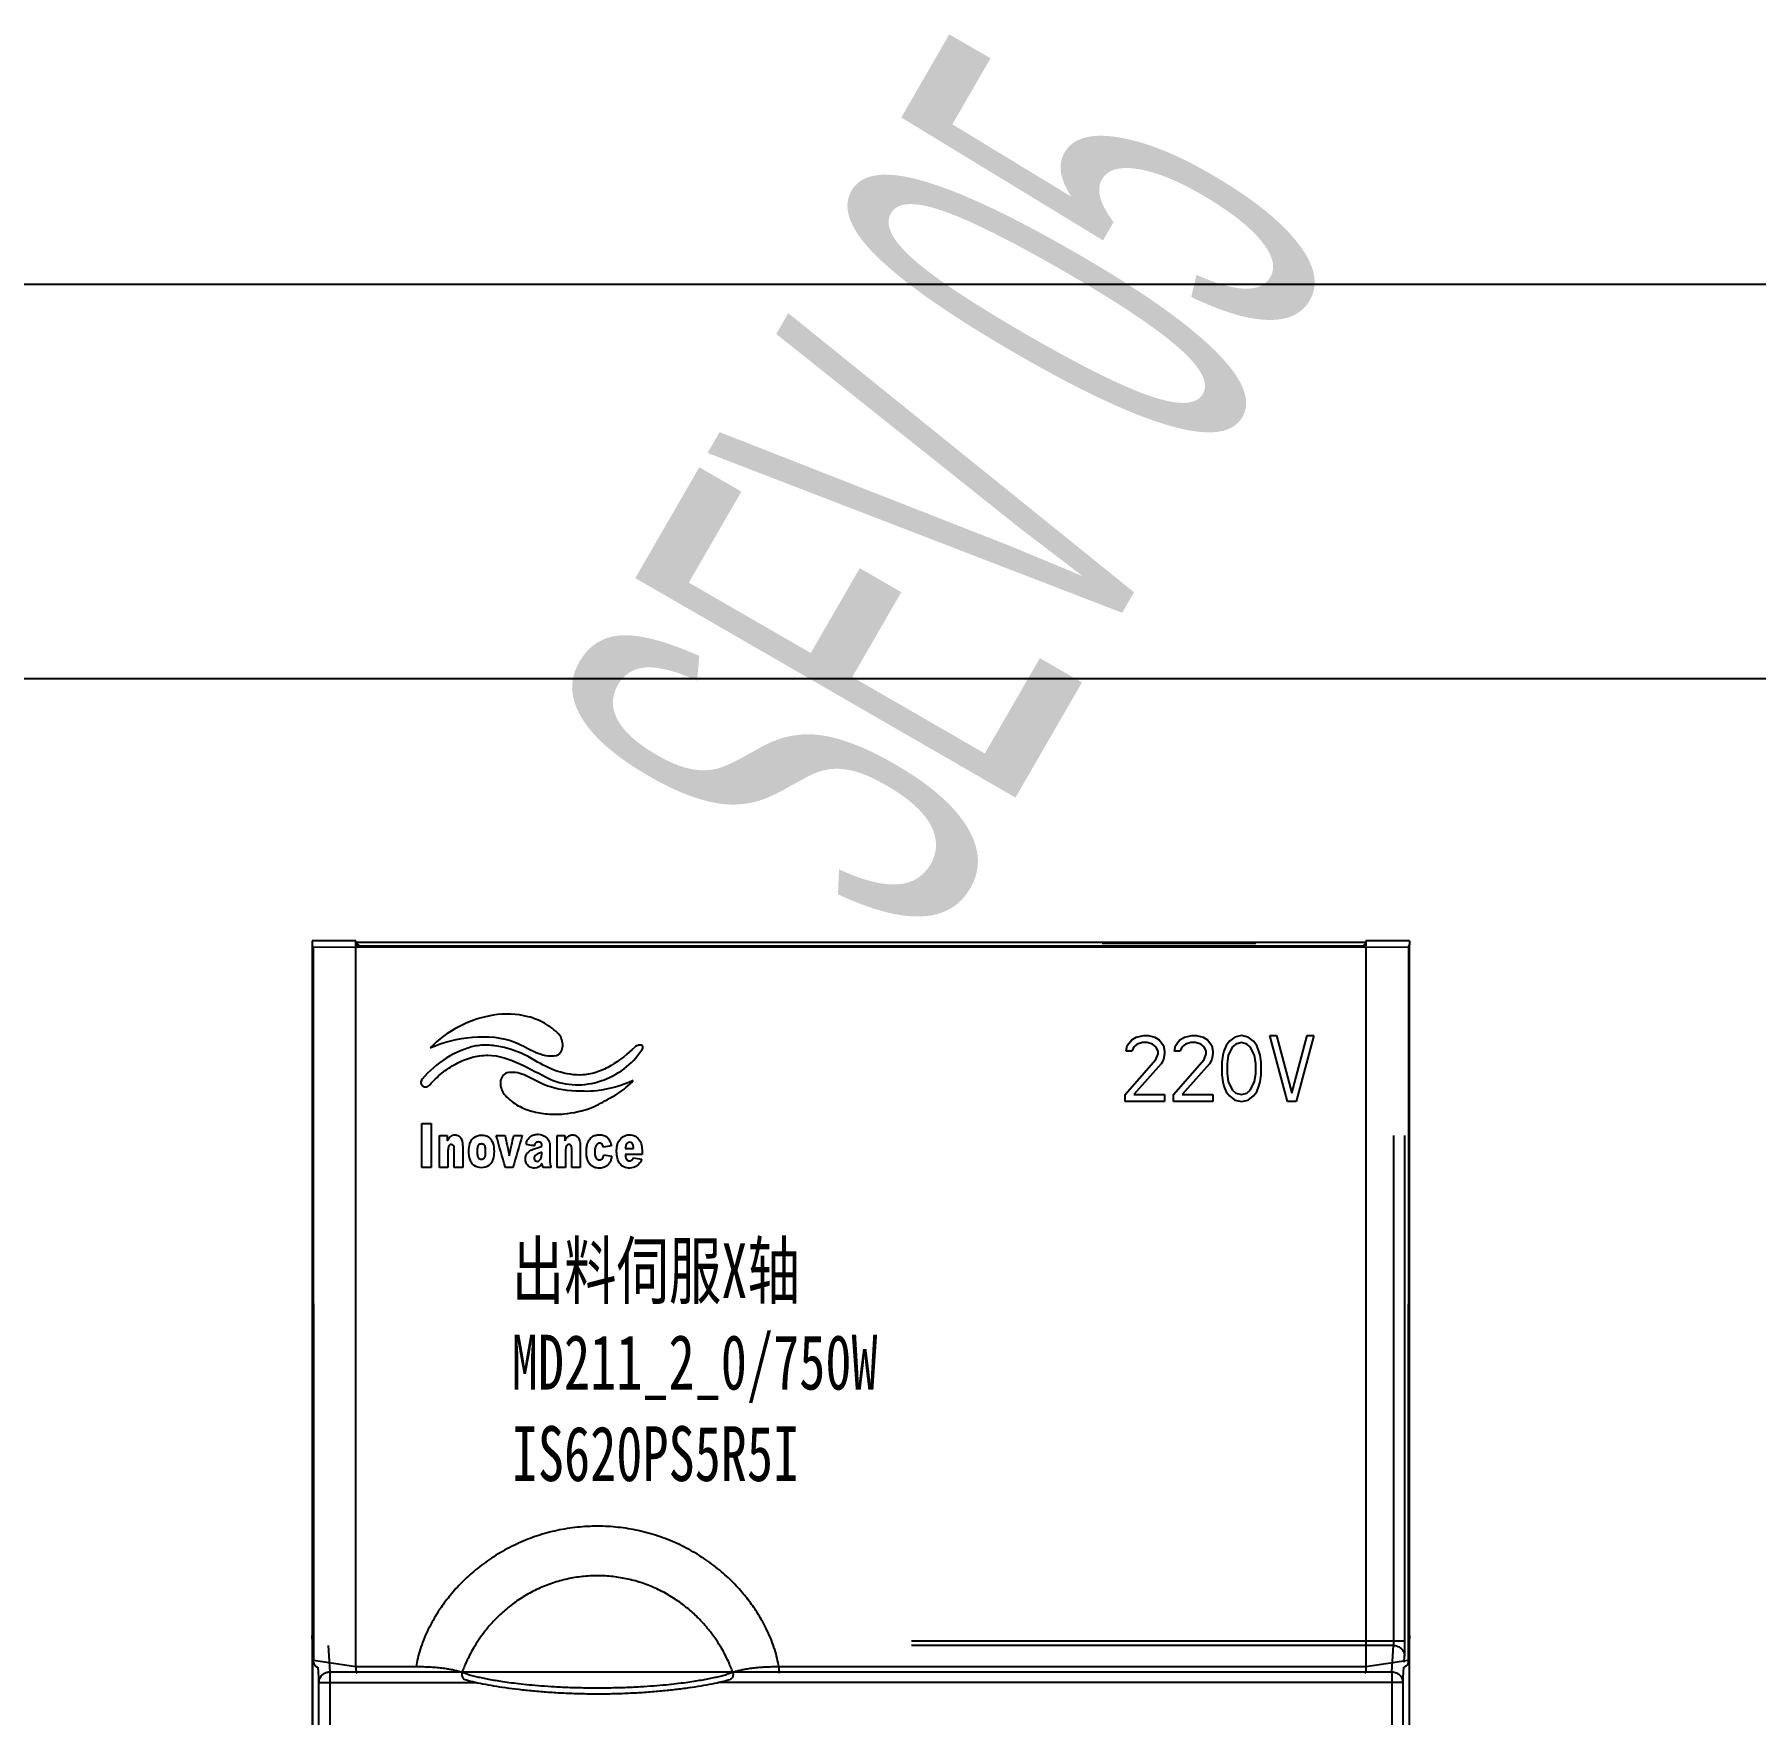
# Model space of a CAD drawing. Header units: millimetres. Extents: x -300 to 54435, y -106 to 60527.
# Drawn here: x 3720.9 to 3799.3, y 1690.8 to 1767.4 of the extents above; entities that cross this region are included whole.
import ezdxf

# ---------------------------------------------------------------- set-up
doc = ezdxf.new("R2010")
doc.units = ezdxf.units.MM
doc.layers.add('03___PRT_ALL_CURVES', color=7, linetype='Continuous')
doc.layers.add('20_ALL_FEATURES', color=7, linetype='Continuous')
doc.styles.get("Standard").update_dxf_attribs({"font": ''})
doc.styles.add('宋', font='', dxfattribs={"width": 0.7})
doc.styles.add('样式 8', font='arial.ttf', dxfattribs={"width": 0.6, "height": 2.5})
doc.styles.get('Standard').set_extended_font_data('SimSun')
doc.styles.get('宋').set_extended_font_data('SimSun')
doc.dimstyles.new('ISO-25', dxfattribs={"dimtxt": 3, "dimasz": 2.5, "dimexe": 1.25, "dimexo": 0.625, "dimtad": 1, "dimtxsty": 'Standard', "dimcen": 2.5, "dimadec": 0, "dimazin": 0, "dimtfac": 1, "dimtmove": 0, "dimatfit": 3, "dimfxl": 1, "dimarcsym": 0})

# ---------------------------------------------------------------- blocks, each defined once
blk = doc.blocks.new('*D83')
at = {"color": 0, "lineweight": -2, "transparency": 16777216}
for p, q in [((2011.126, 1738.941), (2011.126, 1736.81)), ((3877.738, 1738.941), (3877.738, 1736.81)), ((2013.626, 1738.06), (3875.238, 1738.06))]:
    blk.add_line(p, q, dxfattribs=at)
at = {"color": 0, "transparency": 16777216}
for points in [[(2013.626, 1738.477), (2013.626, 1737.644), (2011.126, 1738.06)], [(3875.238, 1738.477), (3875.238, 1737.644), (3877.738, 1738.06)]]:
    blk.add_solid(points, dxfattribs=at)
at = {"layer": 'Defpoints', "color": 0, "transparency": 16777216}
for p in [(2011.126, 1739.566), (3877.738, 1739.566), (3877.738, 1738.06)]:
    blk.add_point(p, dxfattribs=at)
at = {"color": 0, "transparency": 16777216, "insert": (2944.432, 1740.185), "char_height": 3, "attachment_point": 5}
blk.add_mtext('2000', dxfattribs=at)

msp = doc.modelspace()

# ---------------------------------------------------------------- linework, layer by layer
msp.add_line((3539.765, 1756.019), (3877.738, 1756.019))
at = {"color": 7, "linetype": 'Continuous'}
for p, q in [((3733.569, 1725.922), (3733.569, 1567.027)), ((3733.569, 1725.922), (3733.579, 1725.922)), ((3733.621, 1725.832), (3733.569, 1725.922)), ((3735.569, 1726.1), (3733.579, 1726.1)), ((3733.579, 1726.1), (3733.579, 1725.922)), ((3733.621, 1725.832), (3735.569, 1725.803)), ((3733.621, 1725.832), (3733.638, 1693.313)), ((3735.569, 1725.876), (3735.569, 1726.1)), ((3781.569, 1726.027), (3735.569, 1726.027)), ((3735.669, 1725.953), (3735.569, 1725.953)), ((3736.569, 1725.861), (3735.569, 1725.876)), ((3781.569, 1725.803), (3735.569, 1725.803)), ((3735.569, 1693.027), (3735.569, 1725.803)), ((3735.669, 1725.953), (3735.669, 1725.874)), ((3780.569, 1725.861), (3736.569, 1725.861)), ((3769.569, 1726.027), (3769.569, 1725.989)), ((3769.569, 1725.989), (3776.569, 1725.989)), ((3776.569, 1726.027), (3776.569, 1725.989)), ((3781.569, 1725.876), (3780.569, 1725.861)), ((3781.533, 1725.953), (3781.454, 1725.874)), ((3781.532, 1725.876), (3781.533, 1725.953)), ((3781.569, 1725.953), (3781.533, 1725.953)), ((3783.559, 1726.1), (3781.569, 1726.1)), ((3781.569, 1726.1), (3781.569, 1725.876)), ((3781.569, 1725.803), (3783.516, 1725.832)), ((3781.569, 1725.803), (3781.569, 1693.027)), ((3783.516, 1725.832), (3783.499, 1693.313)), ((3783.516, 1725.832), (3783.569, 1725.922)), ((3783.559, 1726.1), (3783.559, 1725.922)), ((3783.569, 1725.922), (3783.559, 1725.922)), ((3783.569, 1567.027), (3783.569, 1725.922)), ((3782.85, 1694.18), (3782.85, 1717.227)), ((3783.35, 1694.18), (3783.35, 1717.227)), ((3733.638, 1693.236), (3733.569, 1694.448)), ((3733.569, 1694.43), (3733.569, 1694.448)), ((3733.638, 1693.236), (3733.569, 1694.43)), ((3783.569, 1694.448), (3783.499, 1693.236)), ((3783.568, 1694.43), (3783.504, 1693.313)), ((3783.569, 1694.448), (3783.568, 1694.43)), ((3734.296, 1693.987), (3734.374, 1692.787)), ((3783.35, 1694.18), (3760.869, 1694.18)), ((3782.841, 1693.987), (3760.869, 1693.987)), ((3782.763, 1692.787), (3782.841, 1693.987)), ((3733.569, 1693.527), (3733.607, 1693.527)), ((3733.607, 1684.527), (3733.607, 1693.527)), ((3735.568, 1693.017), (3733.638, 1693.313)), ((3733.638, 1693.236), (3733.639, 1693.219)), ((3733.829, 1692.999), (3733.874, 1692.304)), ((3735.569, 1693.027), (3738.305, 1693.027)), ((3754.832, 1693.027), (3781.569, 1693.027)), ((3754.832, 1693.027), (3754.832, 1692.727)), ((3783.499, 1693.313), (3781.569, 1693.017)), ((3783.263, 1692.304), (3783.308, 1692.999)), ((3783.323, 1693.23), (3783.341, 1693.504)), ((3783.499, 1693.236), (3783.499, 1693.219)), ((3733.874, 1675.667), (3733.874, 1692.304)), ((3733.874, 1692.304), (3741.081, 1692.304)), ((3734.374, 1692.787), (3782.763, 1692.787)), ((3734.374, 1692.787), (3734.374, 1675.167)), ((3783.263, 1692.304), (3752.057, 1692.304)), ((3782.763, 1692.787), (3782.763, 1567.332)), ((3783.263, 1692.304), (3783.263, 1567.332))]:
    msp.add_line(p, q, dxfattribs=at)
for points, start_tangent, end_tangent in [([(3754.832, 1693.027), (3754.756, 1693.405), (3754.645, 1693.806), (3754.493, 1694.233), (3754.291, 1694.694), (3754.028, 1695.191), (3753.693, 1695.72), (3753.276, 1696.276), (3752.761, 1696.847), (3752.138, 1697.419), (3751.414, 1697.958), (3750.615, 1698.432), (3749.768, 1698.819), (3748.884, 1699.113), (3747.974, 1699.311), (3747.048, 1699.412), (3746.116, 1699.413), (3745.19, 1699.315), (3744.279, 1699.12), (3743.395, 1698.829), (3742.546, 1698.444), (3741.745, 1697.973), (3741.017, 1697.433), (3740.39, 1696.861), (3739.871, 1696.287), (3739.45, 1695.729), (3739.113, 1695.197), (3738.849, 1694.698), (3738.646, 1694.236), (3738.493, 1693.807), (3738.381, 1693.406), (3738.305, 1693.027)], (-0.158449, 0.987367), (-0.158453, -0.987366)), ([(3752.733, 1692.773), (3752.646, 1693.001), (3752.534, 1693.258), (3752.394, 1693.547), (3752.216, 1693.869), (3751.992, 1694.226), (3751.714, 1694.613), (3751.372, 1695.021), (3750.955, 1695.442), (3750.457, 1695.858), (3749.889, 1696.242), (3749.276, 1696.568), (3748.631, 1696.826), (3747.961, 1697.014), (3747.274, 1697.128), (3746.578, 1697.167), (3745.883, 1697.13), (3745.195, 1697.018), (3744.525, 1696.832), (3743.879, 1696.576), (3743.264, 1696.251), (3742.694, 1695.869), (3742.193, 1695.452), (3741.773, 1695.03), (3741.429, 1694.62), (3741.148, 1694.231), (3740.923, 1693.872), (3740.745, 1693.549), (3740.604, 1693.259), (3740.492, 1693.002), (3740.404, 1692.773)], (-0.336663, 0.941625), (-0.336661, -0.941626)), ([(3782.841, 1693.987), (3782.846, 1694.022), (3782.847, 1694.044), (3782.848, 1694.072), (3782.85, 1694.105), (3782.85, 1694.141), (3782.85, 1694.18)], (0.222501, 0.974932), (-0.000007, 1)), ([(3782.841, 1693.987), (3783.091, 1693.922), (3783.274, 1693.745), (3783.341, 1693.504)], (0.99999, -0.004364), (0.004676, -0.999989)), ([(3783.341, 1693.504), (3783.343, 1693.531), (3783.344, 1693.571), (3783.346, 1693.627), (3783.347, 1693.704), (3783.348, 1693.8), (3783.349, 1693.915), (3783.35, 1694.044), (3783.35, 1694.18)], (0.065022, 0.997884), (-0.000064, 1)), ([(3733.638, 1693.261), (3733.638, 1693.287), (3733.638, 1693.313)], (0.002955, 0.999996), (-0.000522, 1)), ([(3733.638, 1693.236), (3733.638, 1693.261)], (0.004788, 0.999989), (0.002955, 0.999996)), ([(3733.639, 1693.219), (3733.647, 1693.167), (3733.672, 1693.108), (3733.71, 1693.06), (3733.759, 1693.026), (3733.815, 1693.004), (3733.838, 1693)], (0.058249, -0.998302), (0.988517, -0.151107)), ([(3735.568, 1693.017), (3735.566, 1692.955), (3735.567, 1692.897), (3735.57, 1692.844), (3735.577, 1692.8), (3735.586, 1692.764), (3735.598, 1692.74), (3735.611, 1692.728), (3735.615, 1692.727)], (-0.064441, -0.997922), (0.992881, -0.119113)), ([(3735.568, 1693.017), (3735.569, 1693.02), (3735.569, 1693.023), (3735.569, 1693.027)], (0.064441, 0.997922), (0, 1)), ([(3738.305, 1693.027), (3738.559, 1693.027), (3738.838, 1693.02), (3739.127, 1693.004), (3739.41, 1692.977), (3739.673, 1692.943), (3739.908, 1692.902), (3740.11, 1692.857), (3740.276, 1692.813), (3740.404, 1692.773)], (0.999877, 0.015698), (0.946467, -0.3228)), ([(3752.733, 1692.773), (3752.862, 1692.813), (3753.028, 1692.858), (3753.23, 1692.902), (3753.466, 1692.943), (3753.729, 1692.978), (3754.011, 1693.004), (3754.3, 1693.02), (3754.578, 1693.027), (3754.832, 1693.027)], (0.946467, 0.322799), (0.999877, -0.015694)), ([(3781.569, 1693.017), (3781.572, 1692.955), (3781.571, 1692.897), (3781.567, 1692.844), (3781.56, 1692.8), (3781.551, 1692.764), (3781.54, 1692.74), (3781.527, 1692.728), (3781.522, 1692.727)], (0.064441, -0.997922), (-0.992805, -0.11974)), ([(3781.569, 1693.027), (3781.569, 1693.023), (3781.569, 1693.02), (3781.569, 1693.017)], (0, -1), (0.064441, -0.997922)), ([(3783.499, 1693.219), (3783.491, 1693.167), (3783.465, 1693.108), (3783.427, 1693.06), (3783.378, 1693.026), (3783.323, 1693.004), (3783.299, 1693)], (-0.058406, -0.998293), (-0.988508, -0.15117)), ([(3783.499, 1693.313), (3783.499, 1693.287), (3783.499, 1693.261)], (-0.000522, -1), (0.002955, -0.999996)), ([(3783.499, 1693.261), (3783.499, 1693.236)], (0.002955, -0.999996), (0.004788, -0.999989)), ([(3733.874, 1692.304), (3733.884, 1692.398), (3733.918, 1692.499), (3733.98, 1692.599), (3734.076, 1692.69), (3734.208, 1692.758), (3734.374, 1692.787)], (0.004676, 0.999989), (0.99999, 0.004364)), ([(3740.404, 1692.773), (3740.392, 1692.693), (3740.396, 1692.616), (3740.416, 1692.548), (3740.451, 1692.494), (3740.497, 1692.457), (3740.521, 1692.447)], (-0.245809, -0.969318), (0.95301, -0.30294)), ([(3740.404, 1692.773), (3740.585, 1692.709), (3740.792, 1692.645), (3741.023, 1692.584), (3741.274, 1692.526), (3741.54, 1692.471), (3741.833, 1692.417), (3742.168, 1692.363), (3742.548, 1692.309), (3742.977, 1692.256), (3743.459, 1692.205), (3744.001, 1692.158), (3744.615, 1692.117), (3745.328, 1692.083), (3746.144, 1692.064), (3746.998, 1692.064), (3747.813, 1692.083), (3748.525, 1692.117), (3749.139, 1692.158), (3749.68, 1692.205), (3750.162, 1692.256), (3750.59, 1692.309), (3750.97, 1692.363), (3751.305, 1692.417), (3751.597, 1692.471), (3751.864, 1692.526), (3752.114, 1692.584), (3752.346, 1692.645), (3752.553, 1692.709), (3752.733, 1692.773)], (0.933783, -0.35784), (0.933783, 0.35784)), ([(3740.521, 1692.447), (3740.885, 1692.347), (3741.337, 1692.247), (3741.838, 1692.156), (3742.387, 1692.071), (3742.983, 1691.994), (3743.629, 1691.926), (3744.319, 1691.869), (3745.045, 1691.826), (3745.796, 1691.8), (3746.56, 1691.791), (3747.324, 1691.799), (3748.077, 1691.826), (3748.805, 1691.868), (3749.497, 1691.925), (3750.145, 1691.993), (3750.743, 1692.07), (3751.293, 1692.155), (3751.796, 1692.246), (3752.248, 1692.346), (3752.617, 1692.447)], (0.953081, -0.302715), (0.953092, 0.302681)), ([(3752.733, 1692.773), (3752.745, 1692.693), (3752.741, 1692.616), (3752.721, 1692.548), (3752.687, 1692.494), (3752.64, 1692.457), (3752.617, 1692.447)], (0.245794, -0.969322), (-0.953033, -0.302868)), ([(3782.763, 1692.787), (3782.862, 1692.777), (3782.966, 1692.744), (3783.07, 1692.684), (3783.164, 1692.591), (3783.234, 1692.463), (3783.263, 1692.304)], (0.99999, -0.004364), (0.004676, -0.999989))]:
    msp.add_spline(points, degree=3, dxfattribs=dict(at, start_tangent=start_tangent, end_tangent=end_tangent))
at = {"layer": '03___PRT_ALL_CURVES', "color": 7, "linetype": 'Continuous'}
for p, q in [((3770.657, 1721.076), (3770.707, 1721.331)), ((3770.707, 1721.331), (3770.907, 1721.586)), ((3770.907, 1721.586), (3771.107, 1721.714)), ((3771.007, 1721.267), (3770.907, 1721.076)), ((3771.157, 1721.395), (3771.007, 1721.267)), ((3771.107, 1721.714), (3771.457, 1721.778)), ((3771.407, 1721.459), (3771.157, 1721.395)), ((3771.607, 1721.459), (3771.407, 1721.459)), ((3771.457, 1721.778), (3771.657, 1721.778)), ((3771.857, 1721.395), (3771.607, 1721.459)), ((3771.657, 1721.778), (3771.957, 1721.714)), ((3772.007, 1721.267), (3771.857, 1721.395)), ((3771.957, 1721.714), (3772.157, 1721.586)), ((3772.107, 1721.076), (3772.007, 1721.267)), ((3772.157, 1721.586), (3772.357, 1721.331)), ((3772.357, 1721.331), (3772.407, 1721.076)), ((3772.857, 1721.076), (3772.907, 1721.331)), ((3772.907, 1721.331), (3773.107, 1721.586)), ((3773.107, 1721.586), (3773.307, 1721.714)), ((3773.207, 1721.267), (3773.107, 1721.076)), ((3773.357, 1721.395), (3773.207, 1721.267)), ((3773.307, 1721.714), (3773.657, 1721.778)), ((3773.607, 1721.459), (3773.357, 1721.395)), ((3773.807, 1721.459), (3773.607, 1721.459)), ((3773.657, 1721.778), (3773.857, 1721.778)), ((3774.057, 1721.395), (3773.807, 1721.459)), ((3773.857, 1721.778), (3774.157, 1721.714)), ((3774.207, 1721.267), (3774.057, 1721.395)), ((3774.157, 1721.714), (3774.357, 1721.586)), ((3774.307, 1721.076), (3774.207, 1721.267)), ((3774.357, 1721.586), (3774.557, 1721.331)), ((3774.557, 1721.331), (3774.607, 1721.076)), ((3775.207, 1721.331), (3775.107, 1721.076)), ((3775.357, 1721.523), (3775.207, 1721.331)), ((3775.507, 1721.267), (3775.307, 1720.884)), ((3775.607, 1721.714), (3775.357, 1721.523)), ((3775.657, 1721.395), (3775.507, 1721.267)), ((3775.907, 1721.778), (3775.607, 1721.714)), ((3775.907, 1721.459), (3775.657, 1721.395)), ((3776.207, 1721.714), (3775.907, 1721.778)), ((3776.157, 1721.395), (3775.907, 1721.459)), ((3776.307, 1721.267), (3776.157, 1721.395)), ((3776.457, 1721.523), (3776.207, 1721.714)), ((3776.507, 1720.884), (3776.307, 1721.267)), ((3776.607, 1721.331), (3776.457, 1721.523)), ((3776.707, 1721.076), (3776.607, 1721.331)), ((3777.207, 1721.778), (3777.507, 1721.778)), ((3778.007, 1718.778), (3777.207, 1721.778)), ((3777.507, 1721.778), (3778.207, 1719.161)), ((3778.207, 1719.161), (3778.907, 1721.778)), ((3779.207, 1721.778), (3778.407, 1718.778)), ((3778.907, 1721.778), (3779.207, 1721.778)), ((3770.607, 1719.097), (3772.007, 1720.693)), ((3770.907, 1721.076), (3770.657, 1721.076)), ((3772.257, 1720.501), (3771.007, 1719.097)), ((3772.007, 1720.693), (3772.107, 1720.948)), ((3772.107, 1720.948), (3772.107, 1721.076)), ((3772.357, 1720.693), (3772.257, 1720.501)), ((3772.407, 1720.948), (3772.357, 1720.693)), ((3772.407, 1721.076), (3772.407, 1720.948)), ((3772.807, 1719.097), (3774.207, 1720.693)), ((3773.107, 1721.076), (3772.857, 1721.076)), ((3774.457, 1720.501), (3773.207, 1719.097)), ((3774.207, 1720.693), (3774.307, 1720.948)), ((3774.307, 1720.948), (3774.307, 1721.076)), ((3774.557, 1720.693), (3774.457, 1720.501)), ((3774.607, 1720.948), (3774.557, 1720.693)), ((3774.607, 1721.076), (3774.607, 1720.948)), ((3775.057, 1720.884), (3775.007, 1720.565)), ((3775.007, 1720.565), (3775.007, 1719.991)), ((3775.107, 1721.076), (3775.057, 1720.884)), ((3775.307, 1720.884), (3775.257, 1720.501)), ((3775.257, 1720.501), (3775.257, 1720.054)), ((3776.557, 1720.501), (3776.507, 1720.884)), ((3776.557, 1720.054), (3776.557, 1720.501)), ((3776.757, 1720.884), (3776.707, 1721.076)), ((3776.807, 1720.565), (3776.757, 1720.884)), ((3776.807, 1719.991), (3776.807, 1720.565)), ((3775.007, 1719.991), (3775.057, 1719.672)), ((3775.057, 1719.672), (3775.107, 1719.48)), ((3775.257, 1720.054), (3775.307, 1719.672)), ((3775.307, 1719.672), (3775.507, 1719.289)), ((3776.307, 1719.289), (3776.507, 1719.672)), ((3776.507, 1719.672), (3776.557, 1720.054)), ((3776.707, 1719.48), (3776.757, 1719.672)), ((3776.757, 1719.672), (3776.807, 1719.991)), ((3770.607, 1718.778), (3770.607, 1719.097)), ((3772.407, 1718.778), (3770.607, 1718.778)), ((3771.007, 1719.097), (3772.407, 1719.097)), ((3772.407, 1719.097), (3772.407, 1718.778)), ((3772.807, 1718.778), (3772.807, 1719.097)), ((3774.607, 1718.778), (3772.807, 1718.778)), ((3773.207, 1719.097), (3774.607, 1719.097)), ((3774.607, 1719.097), (3774.607, 1718.778)), ((3775.107, 1719.48), (3775.207, 1719.225)), ((3775.207, 1719.225), (3775.357, 1719.033)), ((3775.357, 1719.033), (3775.607, 1718.842)), ((3775.507, 1719.289), (3775.657, 1719.161)), ((3775.607, 1718.842), (3775.907, 1718.778)), ((3775.657, 1719.161), (3775.907, 1719.097)), ((3775.907, 1719.097), (3776.157, 1719.161)), ((3775.907, 1718.778), (3776.207, 1718.842)), ((3776.157, 1719.161), (3776.307, 1719.289)), ((3776.207, 1718.842), (3776.457, 1719.033)), ((3776.457, 1719.033), (3776.607, 1719.225)), ((3776.607, 1719.225), (3776.707, 1719.48)), ((3778.407, 1718.778), (3778.007, 1718.778))]:
    msp.add_line(p, q, dxfattribs=at)
at = {"layer": '20_ALL_FEATURES', "color": 7, "linetype": 'Continuous'}
for points, start_tangent, end_tangent in [([(3744.82, 1721.84, 48.994), (3744.157, 1722.342, 49.008), (3743.416, 1722.643, 49.017), (3741.818, 1722.709, 49.019), (3740.252, 1722.186, 49.004), (3738.949, 1721.221, 48.975)], (-0.709681, 0.704213, 0.020901), (-0.69443, -0.719243, -0.021347)), ([(3741.014, 1721.308, 48.978), (3739.68, 1720.747, 48.961), (3738.588, 1719.793, 48.933)], (-0.974455, -0.224484, -0.006663), (-0.643609, -0.765018, -0.022705)), ([(3738.949, 1721.221, 48.975), (3740.87, 1721.709, 48.99), (3742.838, 1721.469, 48.982), (3743.292, 1721.253, 48.976), (3743.74, 1721.033, 48.97), (3744.203, 1720.881, 48.965), (3744.701, 1720.871, 48.965)], (0.907304, 0.42029, 0.012474), (0.986774, 0.162031, 0.004809)), ([(3743.723, 1720.653, 48.958), (3742.42, 1721.213, 48.975), (3741.724, 1721.336, 48.979), (3741.014, 1721.308, 48.978)], (-0.867538, 0.497152, 0.014755), (-0.986865, -0.161475, -0.004792)), ([(3744.409, 1719.8, 48.933), (3745.563, 1719.539, 48.925), (3746.728, 1719.717, 48.93), (3747.779, 1720.268, 48.947), (3748.589, 1721.128, 48.972)], (0.910828, -0.412604, -0.012246), (0.545673, 0.837629, 0.02486)), ([(3744.701, 1720.871, 48.965), (3744.828, 1720.948, 48.967), (3744.916, 1721.051, 48.97), (3744.989, 1721.312, 48.978), (3744.948, 1721.594, 48.986), (3744.82, 1721.84, 48.994)], (0.925982, 0.377402, 0.011201), (-0.614554, 0.788528, 0.023403)), ([(3748.268, 1721.256, 48.976), (3747.19, 1720.415, 48.951), (3746.574, 1720.127, 48.943), (3745.906, 1719.986, 48.938)], (-0.72364, -0.689874, -0.020475), (-0.997096, -0.076127, -0.002259)), ([(3748.589, 1721.128, 48.972), (3748.633, 1721.219, 48.975), (3748.635, 1721.284, 48.977), (3748.605, 1721.327, 48.978), (3748.55, 1721.348, 48.979), (3748.481, 1721.349, 48.979), (3748.404, 1721.333, 48.978), (3748.268, 1721.256, 48.976)], (0.545673, 0.837629, 0.02486), (-0.72364, -0.689874, -0.020475)), ([(3738.934, 1719.537, 48.925), (3739.481, 1720.064, 48.941), (3740.127, 1720.497, 48.954), (3740.837, 1720.786, 48.962), (3741.574, 1720.886, 48.965), (3743.031, 1720.497, 48.954), (3744.409, 1719.8, 48.933)], (0.655413, 0.754938, 0.022406), (0.900227, -0.435229, -0.012917)), ([(3745.906, 1719.986, 48.938), (3744.765, 1720.15, 48.943), (3743.723, 1720.653, 48.958)], (-0.999078, -0.042916, -0.001274), (-0.839082, 0.543766, 0.016139)), ([(3738.588, 1719.793, 48.933), (3738.527, 1719.618, 48.928), (3738.607, 1719.485, 48.924), (3738.764, 1719.442, 48.922), (3738.934, 1719.537, 48.925)], (-0.643609, -0.765018, -0.022705), (0.655413, 0.754938, 0.022406)), ([(3742.439, 1720.083, 48.941), (3742.223, 1719.901, 48.936), (3742.15, 1719.642, 48.928), (3742.192, 1719.361, 48.92), (3742.319, 1719.115, 48.913)], (-0.920511, -0.390544, -0.011591), (0.606604, -0.794654, -0.023585)), ([(3743.959, 1719.629, 48.928), (3743.225, 1719.988, 48.939), (3742.839, 1720.095, 48.942), (3742.439, 1720.083, 48.941)], (-0.89622, 0.443414, 0.01316), (-0.976807, -0.214029, -0.006352)), ([(3745.963, 1719.242, 48.916), (3744.438, 1719.441, 48.922), (3743.959, 1719.629, 48.928)], (-0.999998, 0.00219, 0.000065), (-0.899181, 0.437385, 0.012981)), ([(3748.191, 1719.733, 48.931), (3746.537, 1719.267, 48.917), (3745.963, 1719.242, 48.916)], (-0.913157, -0.407428, -0.012092), (-0.999716, 0.023814, 0.000707)), ([(3746.708, 1718.698, 48.9), (3747.501, 1719.146, 48.914), (3748.191, 1719.733, 48.931)], (0.879947, 0.474863, 0.014094), (0.641014, 0.767191, 0.02277)), ([(3742.319, 1719.115, 48.913), (3742.884, 1718.633, 48.898), (3743.561, 1718.341, 48.89), (3744.297, 1718.211, 48.886), (3745.039, 1718.214, 48.886)], (0.640583, -0.767551, -0.02278), (0.996649, 0.081765, 0.002427)), ([(3745.039, 1718.214, 48.886), (3746.314, 1718.509, 48.895), (3746.708, 1718.698, 48.9)], (0.9953, 0.0968, 0.002873), (0.871745, 0.489745, 0.014535)), ([(3738.569, 1717.778, 48.873), (3738.997, 1717.778, 48.873)], (1, 0), (1, 0)), ([(3738.569, 1715.778, 48.814), (3738.569, 1717.778, 48.873)], (0, 0.99956, 0.029666), (0, 0.99956, 0.029666)), ([(3738.997, 1717.778, 48.873), (3738.997, 1715.778, 48.814)], (0, -0.99956, -0.029666), (0, -0.99956, -0.029666)), ([(3739.372, 1717.227, 48.857), (3739.73, 1717.227, 48.857)], (1, 0), (1, 0)), ([(3739.372, 1715.778, 48.814), (3739.372, 1717.227, 48.857)], (0, 0.99956, 0.029666), (0, 0.99956, 0.029666)), ([(3739.73, 1716.991, 48.85), (3739.849, 1717.156, 48.854), (3740.02, 1717.253, 48.857), (3740.21, 1717.225, 48.857), (3740.359, 1717.093, 48.853), (3740.42, 1716.902, 48.847), (3740.432, 1716.699, 48.841)], (0.44599, 0.894644, 0.026552), (0.042716, -0.998648, -0.029639)), ([(3739.73, 1717.227, 48.857), (3739.73, 1716.991, 48.85)], (0, -0.99956, -0.029666), (0, -0.99956, -0.029666)), ([(3740.708, 1716.498, 48.835), (3740.762, 1716.869, 48.846), (3740.838, 1717.024, 48.851), (3740.953, 1717.144, 48.854), (3741.283, 1717.244, 48.857), (3741.612, 1717.151, 48.854), (3741.727, 1717.033, 48.851), (3741.803, 1716.878, 48.846), (3741.859, 1716.507, 48.835)], (-0.0042, 0.999551, 0.029666), (0.003289, -0.999554, -0.029666)), ([(3742.375, 1715.778, 48.814), (3741.958, 1717.227, 48.857)], (-0.276553, 0.960576, 0.028509), (-0.276553, 0.960576, 0.028509)), ([(3741.958, 1717.227, 48.857), (3742.358, 1717.227, 48.857)], (1, 0), (1, 0)), ([(3742.358, 1717.227, 48.857), (3742.552, 1716.309, 48.829)], (0.207229, -0.977862, -0.029022), (0.207229, -0.977862, -0.029022)), ([(3742.552, 1716.309, 48.829), (3742.753, 1717.227, 48.857)], (0.213843, 0.976438, 0.02898), (0.213843, 0.976438, 0.02898)), ([(3743.141, 1717.227, 48.857), (3742.715, 1715.778, 48.814)], (-0.281868, -0.959031, -0.028463), (-0.281868, -0.959031, -0.028463)), ([(3742.753, 1717.227, 48.857), (3743.141, 1717.227, 48.857)], (1, 0), (1, 0)), ([(3743.329, 1716.814, 48.844), (3743.382, 1717.024, 48.851), (3743.507, 1717.173, 48.855), (3743.679, 1717.26, 48.858), (3743.875, 1717.284, 48.858), (3744.24, 1717.138, 48.854), (3744.359, 1716.966, 48.849), (3744.405, 1716.726, 48.842)], (0.034094, 0.998979, 0.029649), (0, -0.99956, -0.029666)), ([(3744.729, 1715.778, 48.814), (3744.729, 1717.227, 48.857)], (0, 0.99956, 0.029666), (0, 0.99956, 0.029666)), ([(3744.729, 1717.227, 48.857), (3745.087, 1717.227, 48.857)], (1, 0), (1, 0)), ([(3745.087, 1716.991, 48.85), (3745.168, 1717.115, 48.853), (3745.208, 1717.161, 48.855), (3745.249, 1717.197, 48.856), (3745.292, 1717.224, 48.857), (3745.34, 1717.244, 48.857), (3745.449, 1717.26, 48.858)], (0.484719, 0.874285, 0.025948), (1, 0)), ([(3745.087, 1717.227, 48.857), (3745.087, 1716.991, 48.85)], (0, -0.99956, -0.029666), (0, -0.99956, -0.029666)), ([(3745.449, 1717.26, 48.858), (3745.591, 1717.225, 48.857), (3745.699, 1717.122, 48.853)], (1, 0), (0.550527, -0.83445, -0.024766)), ([(3746.224, 1717.064, 48.852), (3746.292, 1717.139, 48.854), (3746.327, 1717.169, 48.855), (3746.362, 1717.193, 48.856), (3746.422, 1717.222, 48.856), (3746.49, 1717.243, 48.857), (3746.566, 1717.255, 48.857), (3746.607, 1717.259, 48.858), (3746.65, 1717.26, 48.858), (3746.709, 1717.258, 48.858), (3746.765, 1717.252, 48.857), (3746.866, 1717.228, 48.857), (3746.952, 1717.188, 48.855), (3747.024, 1717.133, 48.854)], (0.612139, 0.790402, 0.023459), (0.711957, -0.701914, -0.020832)), ([(3747.489, 1716.845, 48.845), (3747.55, 1716.975, 48.849), (3748.019, 1717.264, 48.858), (3748.293, 1717.191, 48.856), (3748.5, 1716.992, 48.85), (3748.588, 1716.718, 48.842), (3748.607, 1716.427, 48.833)], (0.32361, 0.945774, 0.02807), (0.029423, -0.999127, -0.029653)), ([(3740.046, 1716.575, 48.837), (3740.045, 1716.668, 48.84), (3740.018, 1716.756, 48.843), (3739.946, 1716.811, 48.844), (3739.862, 1716.812, 48.844), (3739.802, 1716.751, 48.842), (3739.77, 1716.658, 48.84), (3739.756, 1716.474, 48.834)], (0, 0.99956, 0.029666), (0, -0.99956, -0.029666)), ([(3739.756, 1716.474, 48.834), (3739.756, 1715.778, 48.814)], (0, -0.99956, -0.029666), (0, -0.99956, -0.029666)), ([(3740.046, 1715.778, 48.814), (3740.046, 1716.575, 48.837)], (0, 0.99956, 0.029666), (0, 0.99956, 0.029666)), ([(3740.432, 1716.699, 48.841), (3740.432, 1715.778, 48.814)], (0, -0.99956, -0.029666), (0, -0.99956, -0.029666)), ([(3741.859, 1716.507, 48.835), (3741.806, 1716.136, 48.824), (3741.731, 1715.981, 48.82), (3741.617, 1715.861, 48.816), (3741.288, 1715.762, 48.813), (3740.958, 1715.856, 48.816), (3740.842, 1715.974, 48.819), (3740.765, 1716.128, 48.824), (3740.708, 1716.498, 48.835)], (0.003289, -0.999554, -0.029666), (-0.0042, 0.999551, 0.029666)), ([(3741.473, 1716.435, 48.833), (3741.473, 1716.498, 48.835), (3741.466, 1716.671, 48.84), (3741.411, 1716.799, 48.844), (3741.285, 1716.844, 48.845), (3741.158, 1716.8, 48.844), (3741.101, 1716.672, 48.84), (3741.093, 1716.5, 48.835)], (0.007728, 0.99953, 0.029665), (-0.002632, -0.999556, -0.029666)), ([(3741.093, 1716.5, 48.835), (3741.101, 1716.327, 48.83), (3741.156, 1716.199, 48.826), (3741.283, 1716.153, 48.825), (3741.41, 1716.197, 48.826), (3741.465, 1716.324, 48.83), (3741.473, 1716.435, 48.833)], (-0.002632, -0.999556, -0.029666), (0.007728, 0.99953, 0.029665)), ([(3744.051, 1715.955, 48.819), (3743.703, 1715.742, 48.813), (3743.504, 1715.789, 48.814), (3743.353, 1715.93, 48.818), (3743.291, 1716.132, 48.824), (3743.327, 1716.339, 48.83), (3743.364, 1716.403, 48.832)], (-0.540513, -0.840965, -0.024959), (0.571939, 0.819935, 0.024335)), ([(3743.696, 1716.758, 48.843), (3743.639, 1716.766, 48.843), (3743.329, 1716.814, 48.844)], (-0.988597, 0.150517, 0.004467), (-0.988597, 0.150517, 0.004467)), ([(3743.364, 1716.403, 48.832), (3743.452, 1716.498, 48.835), (3743.634, 1716.601, 48.838), (3744.029, 1716.745, 48.842)], (0.571939, 0.819935, 0.024335), (0.828026, 0.560443, 0.016634)), ([(3744.029, 1716.466, 48.834), (3743.824, 1716.378, 48.831), (3743.685, 1716.218, 48.827), (3743.715, 1716.114, 48.824), (3743.799, 1716.052, 48.822), (3743.866, 1716.06, 48.822)], (-0.855315, -0.51788, -0.01537), (0.93821, 0.345915, 0.010267)), ([(3743.7, 1716.801, 48.844), (3743.696, 1716.758, 48.843)], (-0.226212, -0.973649, -0.028897), (0.046429, -0.998482, -0.029634)), ([(3744.029, 1716.745, 48.842), (3744.034, 1716.831, 48.845), (3744.004, 1716.889, 48.847), (3743.884, 1716.933, 48.848), (3743.815, 1716.919, 48.847), (3743.753, 1716.885, 48.846), (3743.71, 1716.831, 48.845), (3743.7, 1716.801, 48.844)], (0.245556, 0.968956, 0.028758), (-0.226212, -0.973649, -0.028897)), ([(3743.866, 1716.06, 48.822), (3743.901, 1716.077, 48.822), (3743.983, 1716.161, 48.825), (3744.021, 1716.265, 48.828), (3744.029, 1716.377, 48.831)], (0.93821, 0.345915, 0.010267), (0.013515, 0.999469, 0.029664)), ([(3744.029, 1716.377, 48.831), (3744.029, 1716.466, 48.834)], (0, 0.99956, 0.029666), (0, 0.99956, 0.029666)), ([(3744.405, 1716.726, 48.842), (3744.405, 1716.086, 48.823)], (0, -0.99956, -0.029666), (0, -0.99956, -0.029666)), ([(3745.157, 1716.748, 48.842), (3745.124, 1716.641, 48.839), (3745.113, 1716.474, 48.834)], (-0.495771, -0.868071, -0.025764), (0, -0.99956, -0.029666)), ([(3745.113, 1716.474, 48.834), (3745.113, 1715.778, 48.814)], (0, -0.99956, -0.029666), (0, -0.99956, -0.029666)), ([(3745.403, 1716.575, 48.837), (3745.394, 1716.691, 48.841), (3745.383, 1716.734, 48.842), (3745.368, 1716.767, 48.843), (3745.349, 1716.792, 48.844), (3745.326, 1716.81, 48.844), (3745.3, 1716.821, 48.845), (3745.27, 1716.824, 48.845), (3745.237, 1716.819, 48.845), (3745.207, 1716.805, 48.844), (3745.157, 1716.748, 48.842)], (0, 0.99956, 0.029666), (-0.491563, -0.870459, -0.025835)), ([(3745.403, 1715.778, 48.814), (3745.403, 1716.575, 48.837)], (0, 0.99956, 0.029666), (0, 0.99956, 0.029666)), ([(3745.699, 1717.122, 48.853), (3745.766, 1716.948, 48.848), (3745.789, 1716.699, 48.841)], (0.548821, -0.835572, -0.024799), (0, -0.99956, -0.029666)), ([(3745.789, 1716.699, 48.841), (3745.789, 1715.778, 48.814)], (0, -0.99956, -0.029666), (0, -0.99956, -0.029666)), ([(3746.109, 1716.152, 48.825), (3746.09, 1716.222, 48.827), (3746.077, 1716.302, 48.829), (3746.069, 1716.394, 48.832), (3746.066, 1716.443, 48.833), (3746.066, 1716.495, 48.835), (3746.067, 1716.55, 48.837), (3746.069, 1716.603, 48.838), (3746.079, 1716.7, 48.841), (3746.095, 1716.789, 48.844), (3746.119, 1716.868, 48.846)], (-0.318454, 0.947521, 0.028122), (0.336156, 0.941392, 0.02794)), ([(3746.119, 1716.868, 48.846), (3746.14, 1716.921, 48.848), (3746.224, 1717.064, 48.852)], (0.334261, 0.942066, 0.02796), (0.612946, 0.789777, 0.02344)), ([(3746.661, 1716.879, 48.846), (3746.575, 1716.854, 48.846), (3746.538, 1716.823, 48.845), (3746.507, 1716.78, 48.843), (3746.463, 1716.656, 48.84), (3746.448, 1716.481, 48.834)], (-1, 0), (0, -0.99956, -0.029666)), ([(3746.448, 1716.481, 48.834), (3746.451, 1716.397, 48.832), (3746.506, 1716.209, 48.826)], (0, -0.99956, -0.029666), (0.532514, -0.846048, -0.02511)), ([(3746.843, 1716.692, 48.841), (3746.781, 1716.832, 48.845), (3746.729, 1716.867, 48.846), (3746.661, 1716.879, 48.846)], (-0.17892, 0.983431, 0.029188), (-1, 0)), ([(3747.205, 1716.761, 48.843), (3746.843, 1716.692, 48.841)], (-0.982039, -0.188593, -0.005597), (-0.982039, -0.188593, -0.005597)), ([(3747.024, 1717.133, 48.854), (3747.083, 1717.062, 48.852), (3747.205, 1716.761, 48.843)], (0.712802, -0.701057, -0.020807), (0.206721, -0.977969, -0.029025)), ([(3748.586, 1716.153, 48.825), (3748.438, 1715.907, 48.817), (3748.194, 1715.764, 48.813), (3747.905, 1715.756, 48.813), (3747.653, 1715.88, 48.817), (3747.449, 1716.411, 48.832), (3747.456, 1716.708, 48.841), (3747.489, 1716.845, 48.845)], (-0.283787, -0.958465, -0.028447), (0.32361, 0.945774, 0.02807)), ([(3748.217, 1716.631, 48.839), (3748.199, 1716.763, 48.843), (3748.144, 1716.877, 48.846), (3748.031, 1716.918, 48.847), (3747.916, 1716.876, 48.846), (3747.858, 1716.762, 48.843), (3747.838, 1716.631, 48.839)], (-0.113372, 0.993115, 0.029475), (-0.098388, -0.99471, -0.029522)), ([(3747.838, 1716.631, 48.839), (3748.217, 1716.631, 48.839)], (1, 0), (1, 0)), ([(3748.607, 1716.427, 48.833), (3748.607, 1716.365, 48.831)], (0, -0.99956, -0.029666), (0, -0.99956, -0.029666)), ([(3738.997, 1715.778, 48.814), (3738.569, 1715.778, 48.814)], (-1, 0), (-1, 0)), ([(3739.756, 1715.778, 48.814), (3739.372, 1715.778, 48.814)], (-1, 0), (-1, 0)), ([(3740.432, 1715.778, 48.814), (3740.046, 1715.778, 48.814)], (-1, 0), (-1, 0)), ([(3742.715, 1715.778, 48.814), (3742.375, 1715.778, 48.814)], (-1, 0), (-1, 0)), ([(3744.093, 1715.778, 48.814), (3744.051, 1715.955, 48.819)], (-0.399526, 0.916318, 0.027196), (-0.078638, 0.996464, 0.029574)), ([(3744.453, 1715.778, 48.814), (3744.093, 1715.778, 48.814)], (-1, 0), (-1, 0)), ([(3744.405, 1716.086, 48.823), (3744.407, 1715.995, 48.82), (3744.41, 1715.958, 48.819), (3744.414, 1715.926, 48.818), (3744.42, 1715.895, 48.817), (3744.428, 1715.86, 48.816), (3744.453, 1715.778, 48.814)], (0, -0.99956, -0.029666), (0.320128, -0.946957, -0.028105)), ([(3745.113, 1715.778, 48.814), (3744.729, 1715.778, 48.814)], (-1, 0), (-1, 0)), ([(3745.789, 1715.778, 48.814), (3745.403, 1715.778, 48.814)], (-1, 0), (-1, 0)), ([(3746.677, 1715.744, 48.813), (3746.531, 1715.755, 48.813), (3746.468, 1715.768, 48.813), (3746.412, 1715.787, 48.814), (3746.36, 1715.812, 48.815), (3746.313, 1715.843, 48.816), (3746.269, 1715.881, 48.817), (3746.229, 1715.926, 48.818), (3746.161, 1716.031, 48.821), (3746.109, 1716.152, 48.825)], (-1, 0), (-0.314173, 0.948948, 0.028164)), ([(3746.506, 1716.209, 48.826), (3746.573, 1716.14, 48.824), (3746.612, 1716.122, 48.824), (3746.656, 1716.116, 48.824), (3746.692, 1716.12, 48.824), (3746.725, 1716.13, 48.824), (3746.782, 1716.172, 48.825), (3746.827, 1716.243, 48.827), (3746.859, 1716.344, 48.83)], (0.53236, -0.846145, -0.025113), (0.214958, 0.976193, 0.028973)), ([(3746.949, 1715.811, 48.815), (3746.892, 1715.781, 48.814), (3746.677, 1715.744, 48.813)], (-0.84917, -0.527888, -0.015667), (-1, 0)), ([(3746.859, 1716.344, 48.83), (3747.224, 1716.284, 48.829)], (0.986706, -0.162442, -0.004821), (0.986706, -0.162442, -0.004821)), ([(3747.224, 1716.284, 48.829), (3747.185, 1716.13, 48.824), (3747.125, 1715.998, 48.82), (3747.047, 1715.891, 48.817), (3746.949, 1715.811, 48.815)], (-0.178314, -0.98354, -0.029191), (-0.847882, -0.529952, -0.015729)), ([(3748.607, 1716.365, 48.831), (3747.837, 1716.365, 48.831)], (-1, 0), (-1, 0)), ([(3747.837, 1716.365, 48.831), (3747.867, 1716.209, 48.826), (3747.957, 1716.091, 48.823), (3748.103, 1716.093, 48.823), (3748.207, 1716.204, 48.826)], (0.044522, -0.998569, -0.029637), (0.275372, 0.960915, 0.028519)), ([(3748.207, 1716.204, 48.826), (3748.586, 1716.153, 48.825)], (0.991271, -0.131784, -0.003911), (0.991271, -0.131784, -0.003911))]:
    msp.add_spline(points, degree=3, dxfattribs=dict(at, start_tangent=start_tangent, end_tangent=end_tangent))

# ---------------------------------------------------------------- texts
at = {"lineweight": 0, "style": '样式 8', "width": 0.4}
msp.add_text('SEV 05', height=20, rotation=60, dxfattribs=at).set_placement((3761.428, 1725.378))
at = {"lineweight": 0, "insert": (3742.665, 1712.319), "char_height": 2.5, "width": 22.38818, "attachment_point": 1, "style": '宋'}
msp.add_mtext('出料伺服X轴\\PMD211_2_0/750W\\PIS620PS5R5I', dxfattribs=at)

# ---------------------------------------------------------------- dimensions: what is measured, and where the dimension line sits
dim = msp.add_linear_dim(base=(3877.738, 1738.06), p1=(2011.126, 1739.566), p2=(3877.738, 1739.566), text='2000', dimstyle='ISO-25')
dim.commit()
dim.dimension.update_dxf_attribs({"geometry": '*D83', "text_midpoint": (2944.432, 1740.185)})

doc.saveas('drawing.dxf')
